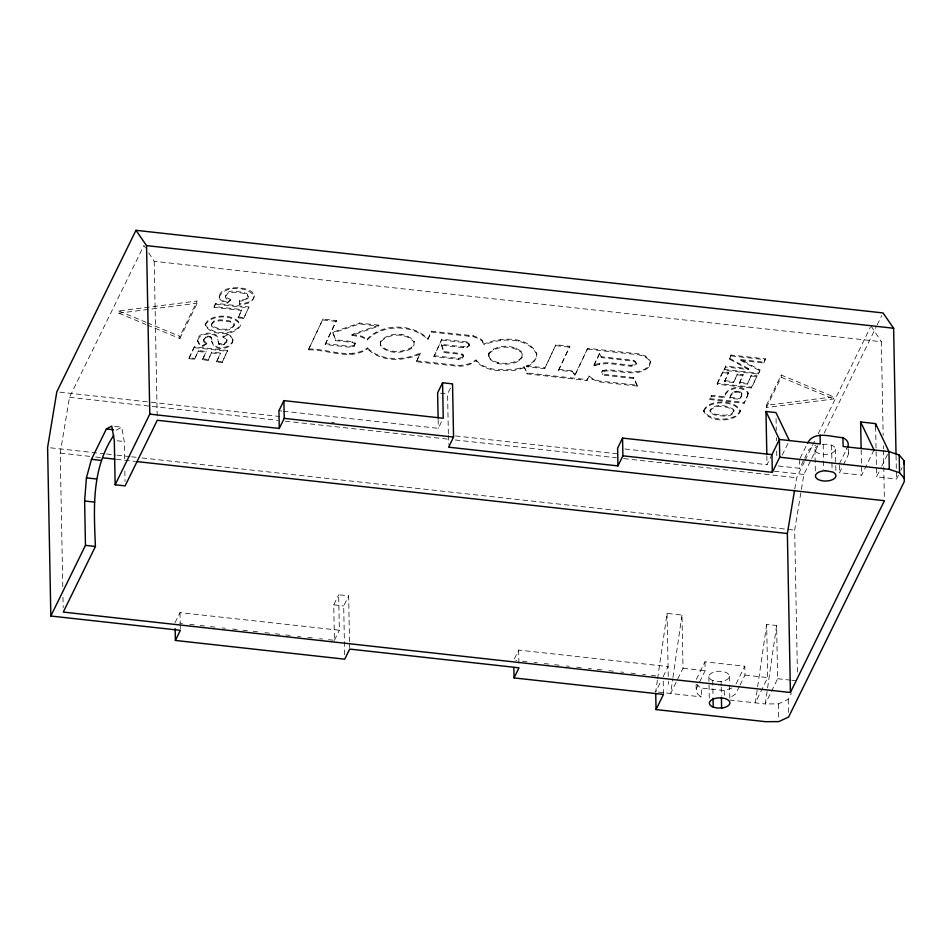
<?xml version="1.0" encoding="UTF-8"?>
<svg xmlns="http://www.w3.org/2000/svg" width="952" height="952" viewBox="0 0 952 952"><rect width="100%" height="100%" fill="white"/><g stroke="black" fill="none" stroke-linecap="round" stroke-linejoin="round"><path stroke-width="0.71" stroke-dasharray="4.76 3.57" d="M308.365 348.991C327.31 348.337 350.265 360.177 367.508 347.932L367.52 348.813C350.276 361.07 327.321 349.217 308.388 349.872L322.93 319.075L336.437 320.574L325.156 344.505L348.967 347.147L354.418 346.1L355.215 343.16L352.668 341.625L335.509 339.733L332.986 332.129L359.416 323.049L378.813 325.191L378.837 326.084L352.038 335.342L352.026 334.45L378.813 325.191M230.467 300.237L227.242 303.093L223.089 301.665A13.411 6.747 -1.1 0 1 219.555 298.619C215.699 281.506 267.334 286.052 250.638 302.058A13.411 6.747 -1.1 0 1 244.64 304.045L239.583 304.462L239.321 300.332L245.152 299.511L248.127 297.131L247.318 293.99L243.938 292.502A38.092 19.159 -1.1 0 0 233.609 291.36C226.778 289.301 221.019 299.713 230.467 300.237L230.444 299.356L225.981 297.393L225.255 296.131M219.174 297.429C223.66 285.1 248.65 286.005 254.541 296.715M748.141 392.64L747.653 396.032L744.095 403.303L709.74 399.495L711.346 395.282L724.222 396.71C725.948 386.167 744.869 384.084 748.153 393.533C743.203 385.358 726.257 387.202 724.234 397.603L711.37 396.175L709.74 399.495M414.096 341.423L413.965 345.195L411.395 348.48C402.149 353.656 388.333 354.299 380.622 346.076L380.372 341.494C387.988 332.034 406.706 331.546 414.096 341.423L414.12 342.303C406.73 332.438 388.011 332.926 380.383 342.387M488.769 355.584L488.9 353.144C496.623 344.065 513.128 344.279 521.755 351.954L522.148 357.559L519.542 360.499A18.04 9.08 -1.1 0 1 503.239 364.152C498.182 363.997 492.85 362.343 489.376 358.511L488.769 355.584L489.364 357.631C492.838 361.462 498.17 363.105 503.215 363.259A18.04 9.08 -1.1 0 0 519.518 359.606L522.136 356.679L522.481 354.656M488.781 356.476L488.9 353.144M206.858 343.91L202.883 346.278C196.124 345.159 195.993 335.711 202.681 334.176A9.056 4.558 -1.1 0 1 210.594 333.26L212.272 333.533A8.294 4.177 -1.1 0 1 215.997 335.092L217.389 336.782L218.805 344.255L222.935 345.005L226.6 342.327A9.115 4.582 -1.1 0 0 225.053 338.365L223.042 337.353L223.018 336.472L227.004 334.069L228.73 334.771A13.625 6.854 -1.1 0 1 232.145 337.46C235.322 343.315 227.909 348.575 222.494 348.289C215.152 349.705 210.904 343.862 211.308 337.282C206.346 333.093 199.468 341.851 206.858 343.91L203.502 339.983M232.895 339.65C231.776 348.837 214.26 350.86 212.01 341.566M657.38 680.204L655.702 691.83L661.271 680.478M657.594 678.752L667.054 613.374L681.989 615.028L683.012 668.244L670.648 693.484L672.743 678.954M672.957 677.503L681.989 615.028M766.657 624.393L755.317 702.85L767.681 677.61L766.657 624.393L776.618 625.5L777.641 678.716L765.277 703.956L730.303 700.089M776.618 625.5L765.277 703.956L778.427 703.861L788.244 699.315L791.374 693.532M797.395 672.053L794.67 530.133L803.881 474.453L811.08 459.78M62.784 586.825L60.214 453.092L69.496 397.293L143.93 245.414L145.513 247.865M794.741 489.173L796.645 477.725L804.476 461.756M225.267 297.012L227.552 293.573L233.621 292.24A38.092 19.159 -1.1 0 1 243.95 293.383L247.341 294.882L248.151 298.012L245.164 300.404L239.345 301.225L239.321 300.332M203.514 340.864C203.776 337.258 208.774 336.353 211.332 338.162L211.963 339.995M526.718 366.71C531.811 364.557 536.726 360.332 536.797 354.382C527.396 336.413 500.371 337.972 483.937 344.874L483.925 343.981C500.347 337.091 527.372 335.52 536.785 353.501C536.714 359.44 531.799 363.664 526.706 365.83L526.718 366.71L544.615 368.698L555.897 344.767L569.867 346.314L558.586 370.245L572.664 371.792L574.841 375.445L587.705 348.277L638.899 353.942L645.194 355.988L648.74 358.749L650.347 361.415L649.562 366.341C637.186 379.193 617.396 368.46 602.723 371.458L601.64 372.446L602.711 370.578C617.372 367.579 637.174 378.301 649.538 365.449L650.347 361.415M742.048 393.426L739.954 399.34L730.005 398.233L729.994 397.353C730.743 391.76 737.122 389.547 741.525 392.426L741.798 395.568L739.954 399.34M211.285 324.239L213.581 321.193L219.65 319.836A37.354 18.79 -1.1 0 1 229.968 320.979L234.18 323.466C234.204 333.343 216.83 330.522 211.582 326.191L211.285 324.239L211.57 325.298C217.318 329.499 230.372 331.832 234.442 324.525M211.308 325.12L213.593 322.073L219.662 320.729A37.354 18.79 -1.1 0 1 229.991 321.871L233.371 323.382L234.454 325.417M733.968 410.681L731.6 413.834L725.317 415.227A38.687 19.457 -1.1 0 1 714.619 414.049L711.12 412.49L709.99 410.383C714.202 402.815 727.733 405.231 733.683 409.586C735.432 414.358 728.97 416.333 725.329 416.119A38.687 19.457 -1.1 0 1 714.643 414.941L711.132 413.37L709.99 410.383M710.013 411.264C714.226 403.707 727.744 406.123 733.706 410.467L733.992 411.573M254.529 295.834L253.196 299.059L250.626 301.165A13.411 6.747 -1.1 0 1 244.628 303.164L239.571 303.581L239.583 304.462M205.168 324.43C209.714 313.041 237.036 313.387 240.57 325.215C236.025 336.627 208.714 336.258 205.168 324.43C211.165 335.14 234.93 335.842 240.559 324.334M205.192 325.322C210.809 313.827 234.597 314.493 240.57 325.215M703.659 410.586C708.371 398.769 736.598 399.162 740.335 411.359C735.622 423.164 707.372 422.795 703.659 410.586C709.026 421.546 735.361 422.307 740.311 410.479M703.671 411.466C708.633 399.614 734.944 400.411 740.335 411.359M748.093 393.854L744.095 403.303M197.623 340.138L199.099 337.448L202.693 335.068A9.056 4.558 -1.1 0 1 210.618 334.152L212.296 334.414A8.294 4.177 -1.1 0 1 216.009 335.985L217.937 339.876M441.442 344.374L443.93 351.621L460.328 353.442L463.6 355.072L463.636 357.393L462.553 358.345L458.578 359.309L433.957 356.595L441.859 339.209L467.004 341.994L468.8 342.946L469.645 344.957L467.325 347.171L463.588 347.706L441.454 345.255L441.442 344.374L463.576 346.825L467.313 346.29L469.622 344.065M433.957 356.595L441.859 339.209M308.388 349.872L322.93 319.075M147.286 325.025L179.857 338.555L179.821 336.342L197.135 301.01L118.75 310.959L118.798 313.172L145.93 324.453M179.857 338.555L197.183 303.224L197.135 301.01M189.02 357.773L194.41 346.778L227.576 350.443L222.102 362.533L216.532 361.915L220.436 353.037L211.713 352.073L208.107 360.368L202.538 359.749L206.144 351.455L198.397 350.598L194.601 359.273L189.031 358.666L189.02 357.773L194.577 358.392M214.129 306.52L215.711 303.307L248.877 306.984L243.7 318.456L238.131 317.837L241.737 309.567L214.129 306.52L214.152 307.413L241.749 310.459L241.737 309.567M189.031 358.666L194.41 346.778M214.152 307.413L215.711 303.307M194.601 359.273L198.397 350.598M202.538 359.749L206.144 351.455M208.107 360.368L211.713 352.073M216.532 361.915L220.436 353.037M238.131 317.837L241.749 310.459M222.102 362.533L227.576 350.443M243.7 318.456L248.877 306.984M175.037 622.703L179.987 612.612L339.364 630.236L338.674 594.762L348.646 595.857L349.515 641.684M325.156 344.505L336.437 320.574M416.452 360.82L456.996 365.306A18.588 9.353 -1.1 0 0 471.085 362.962L475.94 359.975L474.251 362.295L471.109 363.854A18.588 9.353 -1.1 0 1 457.008 366.199L416.464 361.712L420.237 353.085C403.945 360.594 380.859 361.486 367.508 347.932M416.464 361.712L420.237 353.085M352.038 335.342L361.82 337.067L367.258 339.995C382.026 323.906 412.621 324.227 427.817 339.519L431.458 331.177L473.275 335.806L479.13 337.984L482.14 340.221L483.925 343.981M427.817 339.519L431.458 331.177M328.511 639.673L334.414 640.327L333.735 604.853L338.674 594.762M344.636 654.738L343.696 605.948L348.646 595.857M448.356 433.874L447.583 393.961L452.533 383.87M334.414 640.327L339.364 630.236M283.363 411.204L438.313 428.34L442.632 419.511M544.615 368.698L555.897 344.767M558.586 370.245L569.867 346.314M574.841 375.445L587.705 348.277M593.917 365.08L599.7 353.275L601.652 357.654L633.746 361.201L635.591 362.474L636.21 364.057L634.877 365.282L631.116 366.175C618.848 365.318 605.877 361.165 593.929 365.973L593.917 365.08C605.865 360.272 618.824 364.438 631.093 365.282L634.865 364.39L636.198 363.164L635.579 361.593L633.723 360.32L601.64 356.762M475.94 359.975L479.058 363.057A29.464 14.827 -1.1 0 0 497.039 369.721L513.366 369.721L524.171 366.889L527.122 373.874L586.967 380.491L588.776 375.873L592.798 378.908L599.248 381.002L637.233 385.203L637.245 386.084L599.26 381.883L590.728 378.61L588.776 375.873M593.929 365.973L599.7 353.275M586.967 380.491L588.8 376.754M663.127 676.693L668.066 666.59L518.662 650.073L513.711 660.164L516.638 660.486M717.201 383.335L722.889 371.732L728.661 372.375L724.615 381.538L733.647 382.537L737.383 373.981L743.155 374.624L739.418 383.18L747.439 384.061L751.378 375.112L757.137 375.743L751.568 388.023L717.225 384.227L717.201 383.335L751.556 387.143L757.137 375.743M724.056 370.292L725.65 366.115L748.712 368.674L748.724 369.555L725.662 367.008L724.056 370.292L758.411 374.088L759.97 369.983L740.751 359.57L740.763 360.463L759.982 370.863M748.724 369.555L729.518 359.154L731.077 355.048L765.42 358.844L763.837 363.01L740.763 360.463M717.225 384.227L722.889 371.732M729.518 359.154L731.077 355.048M724.615 381.538L728.661 372.375M733.647 382.537L737.383 373.981M730.005 398.233C730.755 392.652 737.134 390.427 741.537 393.319L742.072 394.318M739.418 383.18L743.155 374.624M747.439 384.061L751.378 375.112M758.411 374.088L759.97 369.983M763.837 363.01L765.42 358.844M766.372 405.314L781.211 375.028L833.559 396.782L833.595 398.995L766.408 407.527L766.372 405.314L833.559 396.782M766.408 407.527L781.259 377.242L781.211 375.028M624.928 448.987L767.014 464.695L771.346 455.865M782.187 455.175L788.042 443.227M739.978 685.178L744.964 675.099L744.797 666.233L704.944 661.818L696.674 678.705A20.849 10.484 -1.1 0 0 696.067 681.43M805.118 460.423L815.567 439.122M818.173 433.791L870.366 327.298M704.944 661.818L705.123 670.696L696.852 687.57A20.849 10.484 -1.1 0 0 699.22 695.472L701.529 696.9L701.362 688.034L699.054 686.606A20.849 10.484 -1.1 0 1 696.876 684.131M811.735 458.436L817.613 446.428M824.158 433.077L876.494 326.286M877.149 324.953L881.731 315.612M839.366 463.85L847.006 448.273M874.019 449.927L861.643 475.167L839.545 472.727L842.722 466.23M843.353 464.933L847.816 455.841A20.849 10.484 -1.1 0 0 846.304 448.725M898.367 475.238L896.51 479.023L876.59 476.821L881.147 467.527M881.79 466.194L887.657 454.235M900.842 470.193L902.079 467.67M800.144 458.186L806.998 444.322M778.403 465.956L799.692 468.313L804.059 459.495M804.678 458.233L809.033 449.415L815.769 445.215M736.074 683.869L744.797 666.233M739.359 686.44L735.622 693.996L729.958 697.756M367.258 339.995L367.246 339.102C382.002 323.025 412.597 323.347 427.805 338.638M380.372 341.494L380.61 345.183C388.309 353.406 402.137 352.764 411.383 347.587L413.942 344.303M488.911 354.037C496.647 344.945 513.152 345.159 521.767 352.847L522.493 355.548M325.144 343.624L348.956 346.254L352.918 345.873L355.203 344.243L355.227 345.124M227.242 303.093L230.444 299.356M433.945 355.703L458.567 358.428L463.612 356.5L463.636 357.393M218.02 341.566L218.793 343.363L222.923 344.112L226.588 341.435A9.115 4.582 -1.1 0 0 225.029 337.472L223.018 336.472M223.042 337.353L227.028 334.949L228.742 335.663A13.625 6.854 -1.1 0 1 232.169 338.353L232.907 340.542M197.552 341.209L197.528 340.328L199.17 343.255L202.871 345.386L206.834 343.017M116.334 430.078L121.725 427.162L124.26 441.549L124.629 460.768M420.26 353.965C403.957 361.486 380.871 362.367 367.52 348.813M731.909 687.998L724.258 690.569L701.362 688.034M355.215 343.16L355.239 344.041L352.692 342.518L335.532 340.614L332.998 333.022L359.44 323.942L378.837 326.084M524.183 367.781L513.378 370.614L497.051 370.602A29.464 14.827 -1.1 0 1 479.07 363.938L475.952 360.856M118.798 313.172L197.183 303.224M822.361 444.346L827.669 444.227L832.322 445.453A10.27 5.165 -1.1 0 1 832.583 452.747A10.27 5.165 -1.1 0 1 818.066 453.092A10.27 5.165 -1.1 0 1 817.804 445.798M148.679 252.744L154.212 261.3L881.362 341.732L883.158 435.338M731.088 355.929L765.444 359.725M740.751 359.57L763.813 362.129M215.723 304.2L248.888 307.865M322.954 319.967L336.449 321.455M431.47 332.07L473.287 336.687L479.153 338.876L482.164 341.113L483.937 344.874M555.909 345.647L569.879 347.194M587.729 349.17L638.923 354.834L645.206 356.881L648.764 359.642L650.371 362.307M724.032 369.4L758.387 373.196M238.119 316.957L243.688 317.563M441.883 340.102L467.027 342.887L469.645 344.957M722.913 372.625L728.673 373.255M751.39 375.992L757.161 376.635M737.407 374.874L743.167 375.505M352.026 334.45L361.808 336.175L367.246 339.102M724.603 380.657L733.623 381.645M739.395 382.287L747.415 383.18M441.454 345.255L443.953 352.514L460.351 354.322L463.612 355.965L463.6 355.072M526.706 365.83L544.603 367.805M558.574 369.352L572.64 370.911L574.829 374.564M637.233 385.203L633.687 377.623L604.698 374.41L601.652 372.613M637.245 386.084L633.711 378.503L604.71 375.302L602.461 374.624L601.616 371.554M524.171 366.889L527.099 372.982L586.944 379.598M729.994 397.353L739.93 398.448M709.716 398.614L744.071 402.41M194.422 347.658L227.587 351.336M198.421 351.49L206.167 352.347M211.737 352.966L220.447 353.93M202.514 358.856L208.083 359.475M216.509 361.034L222.078 361.653M440.478 393.176L447.583 393.961M278.936 410.717L281.887 411.038M59.762 392.153L149.833 402.113M151.309 402.279L279.757 416.488M331.427 422.2L334.378 422.521M455.449 435.921L620.799 454.211M774.357 471.192L803.881 474.453M69.496 397.293L277.889 420.344M285.279 421.165L449.332 439.312M455.234 439.967L616.337 457.781M623.727 458.602L796.645 477.725M114.609 426.377L121.725 427.162M117.144 440.752L124.26 441.549M50.551 447.821L105.184 453.866M106.66 454.021L115.513 455.008M116.989 455.175L130.281 456.639M131.757 456.805L136.184 457.293M142.086 457.948L794.67 530.133M60.214 453.092L89.774 456.365M95.688 457.019L101.602 457.674M116.382 459.304L135.589 461.434M333.735 604.853L343.696 605.948M683.012 668.244L705.123 670.696M744.964 675.099L767.681 677.61M777.641 678.716L790.446 680.133M791.874 680.287L796.134 680.763M179.464 623.191L182.415 623.512M189.793 624.333L194.22 624.821M200.122 625.476L204.549 625.964M210.451 626.618L214.878 627.106M222.256 627.927L225.207 628.249M232.585 629.07L237.024 629.558M242.927 630.212L247.353 630.7M253.256 631.354L257.683 631.842M265.061 632.663L269.487 633.151M275.39 633.806L279.817 634.294M285.719 634.948L290.146 635.436M297.524 636.245L300.475 636.579M307.853 637.388L312.28 637.888M319.658 638.697L322.609 639.03M522.493 661.14L526.896 661.616M534.215 662.437L537.142 662.759M544.473 663.568L548.864 664.056M554.73 664.698L559.121 665.186M566.44 665.995L569.379 666.317M576.698 667.126L581.089 667.614M588.419 668.423L591.347 668.756M597.202 669.399L603.068 670.041M608.923 670.696L613.314 671.184M620.644 671.993L623.572 672.314M630.902 673.123L635.293 673.611M642.612 674.421L645.539 674.742M651.406 675.396L655.797 675.884M658.415 692.128L701.529 696.9M227.219 302.212L223.065 300.772A13.411 6.747 -1.1 0 1 219.543 297.726L219.15 296.548M781.259 377.242L833.595 398.995M118.75 310.959L145.894 322.24M147.251 322.799L179.821 336.342M729.494 358.261L748.712 368.674M871.02 325.965L881.362 341.732M599.724 354.168L601.652 357.654M896.058 455.365L896.51 479.023M883.361 445.738L883.42 448.701M883.444 450.189L884.384 499.229M875.626 426.555L876.59 476.821M861.167 450.034L861.643 475.167M848.339 448.678L848.422 453.116M839.402 465.326L839.545 472.727M835.451 449.035L835.88 471.204M831.608 445.203L831.917 461.458M831.941 462.934L832.084 470.336M823.218 444.275L823.706 469.407M814.924 449.511L815.352 471.692M799.525 459.447L799.692 468.313M788.244 699.315L788.53 714.095M776.07 418.499L776.297 430.328M776.439 437.718L776.499 440.669M776.689 451.022L776.832 458.412M778.427 703.861L778.712 718.641M766.848 455.829L767.014 464.695M751.556 387.143L751.568 388.023M741.525 392.426L741.537 393.319M740.216 391.712L740.239 392.593M736.003 391.236L736.015 392.129M734.159 391.617L734.182 392.498M732.754 392.402L732.766 393.283M725.65 366.115L725.662 367.008M724.222 396.71L724.234 397.603M729.387 676.158L729.529 683.56M729.553 685.035L729.815 698.34M724.258 690.569L724.365 696.483M721.092 681.406L721.176 685.845M721.211 687.32L721.378 696.186M711.346 395.282L711.37 396.175M712.715 680.478L713.024 696.733M708.859 676.646L709.288 698.816M696.126 684.393L696.233 690.307M667.054 613.374L668.328 679.907M668.352 681.382L668.411 684.333M663.211 681.12L663.461 694.424M649.538 365.449L649.562 366.341M645.194 355.988L645.206 356.881M636.198 363.164L636.21 364.057M634.865 364.39L634.877 365.282M633.723 360.32L633.746 361.201M633.687 377.623L633.711 378.503M631.093 365.282L631.116 366.175M606.234 369.555L606.245 370.435M604.163 370.149L604.187 371.042M602.711 370.578L602.723 371.458M602.449 373.743L602.461 374.624M599.379 363.581L599.403 364.461M594.881 364.925L594.905 365.806M572.64 370.911L572.664 371.792M536.785 353.501L536.797 354.382M527.444 365.913L527.456 366.794M527.099 372.982L527.122 373.874M520.768 367.972L520.78 368.852M519.518 359.606L519.542 360.499M518.757 340.507L518.769 341.387M516.222 348.123L516.246 349.003M518.662 650.073L518.971 666.329M500.383 339.459L500.407 340.352M497.944 362.676L497.955 363.557M493.445 348.967L493.457 349.86M473.275 335.806L473.287 336.687M468.824 335.306L468.836 336.199M468.991 345.362L469.003 346.254M468.8 342.946L468.824 343.827M467.313 346.29L467.325 347.171M467.004 341.994L467.027 342.887M463.576 346.825L463.588 347.706M462.386 354.084L462.398 354.965M462.529 357.452L462.553 358.345M458.567 358.428L458.578 359.309M448.38 435.362L448.559 444.227M443.93 351.621L443.953 352.514M438.134 419.475L438.313 428.34M411.383 347.587L411.395 348.48M401.839 334.652L401.851 335.544M380.61 345.183L380.622 346.076M359.416 323.049L359.44 323.942M354.406 345.207L354.418 346.1M352.918 345.873L352.942 346.754M352.668 341.625L352.692 342.518M352.609 353.121L352.621 354.013M349.301 353.513L349.313 354.406M349.551 643.159L349.634 647.598M335.509 339.733L335.532 340.614M332.986 332.129L332.998 333.022M248.412 296.024L248.424 296.917M227.004 334.069L227.028 334.949M226.897 339.995L226.909 340.887M224.434 343.648L224.458 344.529M222.923 344.112L222.935 345.005M221.173 344.136L221.197 345.017M219.757 343.85L219.769 344.743M218.793 343.363L218.805 344.255M211.308 337.282L211.332 338.162M210.44 336.734L210.451 337.627M209.047 336.437L209.059 337.317M207.298 336.425L207.322 337.317M205.799 336.818L205.81 337.71M202.871 345.386L202.883 346.278M179.987 612.612L180.19 622.953M180.214 624.429L180.297 628.867M154.212 261.3L157.247 418.797M124.831 471.109L125.021 481.462M62.987 597.225L63.189 607.626M721.961 681.323L716.654 681.453L712.001 680.228A10.27 5.165 -1.1 0 1 713.084 672.314A10.27 5.165 -1.1 0 1 728.351 674.004A10.27 5.165 -1.1 0 1 721.961 681.323"/><path stroke-width="1.43" d="M903.936 463.886L904.055 460.708L899.188 455.008L888.954 451.581L843.127 446.512L842.96 437.646C831.905 437.254 814.376 430.018 807.617 443.073M904.055 460.708L904.269 481.617L788.589 717.058L778.76 721.604L765.61 721.687L656.047 709.573L655.726 693.306M656.047 709.573L663.461 694.424L514.056 677.907L518.995 667.804L349.658 649.074L344.719 659.177L175.382 640.446L180.333 630.343L50.837 616.027L85.466 545.365L84.621 501.014L86.418 477.88L91.487 459.328L106.362 428.971L111.765 426.056L114.299 440.443L115.156 484.794L125.117 485.889L157.27 420.272L884.42 500.704L790.41 692.509L63.272 612.077L95.426 546.46C93.796 507.94 91.38 468.979 113.74 435.362M790.41 692.509L787.363 533.525L794.503 490.601M896.022 453.89L893.619 328.238L883.039 312.946L135.969 230.313L56.811 391.819L47.6 447.488L50.837 616.027M115.156 484.794L149.785 414.132L146.548 245.604L135.969 230.313M789.351 440.562L775.951 412.585L765.991 411.478L779.39 439.467L771.965 454.604L622.548 438.075L622.894 455.818L617.943 465.909L448.606 447.178L453.557 437.087L452.533 383.87L442.573 382.763L443.251 418.249L283.886 400.613L278.936 410.717L279.269 428.448L149.785 414.132M279.269 428.448L284.22 418.356L283.886 400.613M442.573 382.763L437.623 392.867L438.11 417.987M622.548 438.075L617.61 448.178L617.943 465.909M622.894 455.818L772.31 472.347L779.724 457.198L779.39 439.467L820.231 443.977L820.065 435.112M146.548 245.604L893.619 328.238M861.132 448.559L860.62 421.95L875.566 423.604L888.954 451.581L889.299 469.324L899.533 472.751L904.4 478.451M779.724 457.198L889.299 469.324M284.22 418.356L453.557 437.087M106.362 428.971L113.478 429.757M103.078 457.841L114.906 459.15M137.076 461.601L787.363 533.525M91.487 459.328L101.447 460.435M86.418 477.88L96.378 478.975M84.621 501.014L94.581 502.109M85.466 545.365L95.426 546.46M842.96 437.646L845.269 439.074A20.849 10.484 -1.1 0 1 847.637 446.976M860.62 421.95L874.019 449.927M899.188 455.008L899.533 472.751M875.566 423.604L875.626 426.555M771.965 454.604L772.31 472.347M765.991 411.478L766.824 454.354M721.414 697.661L721.604 708.014M713.048 698.221L713.226 707.086M513.854 667.554L514.056 677.907M175.156 628.617L175.382 640.446M825.515 470.716L822.873 470.954A10.27 5.165 -1.1 0 0 816.483 478.285A10.27 5.165 -1.1 0 0 831.739 479.975A10.27 5.165 -1.1 0 0 832.822 472.061L825.515 470.716M722.473 707.931L717.165 708.062L712.512 706.836A10.27 5.165 -1.1 0 1 713.595 698.923A10.27 5.165 -1.1 0 1 728.863 700.612A10.27 5.165 -1.1 0 1 722.473 707.931"/></g></svg>
